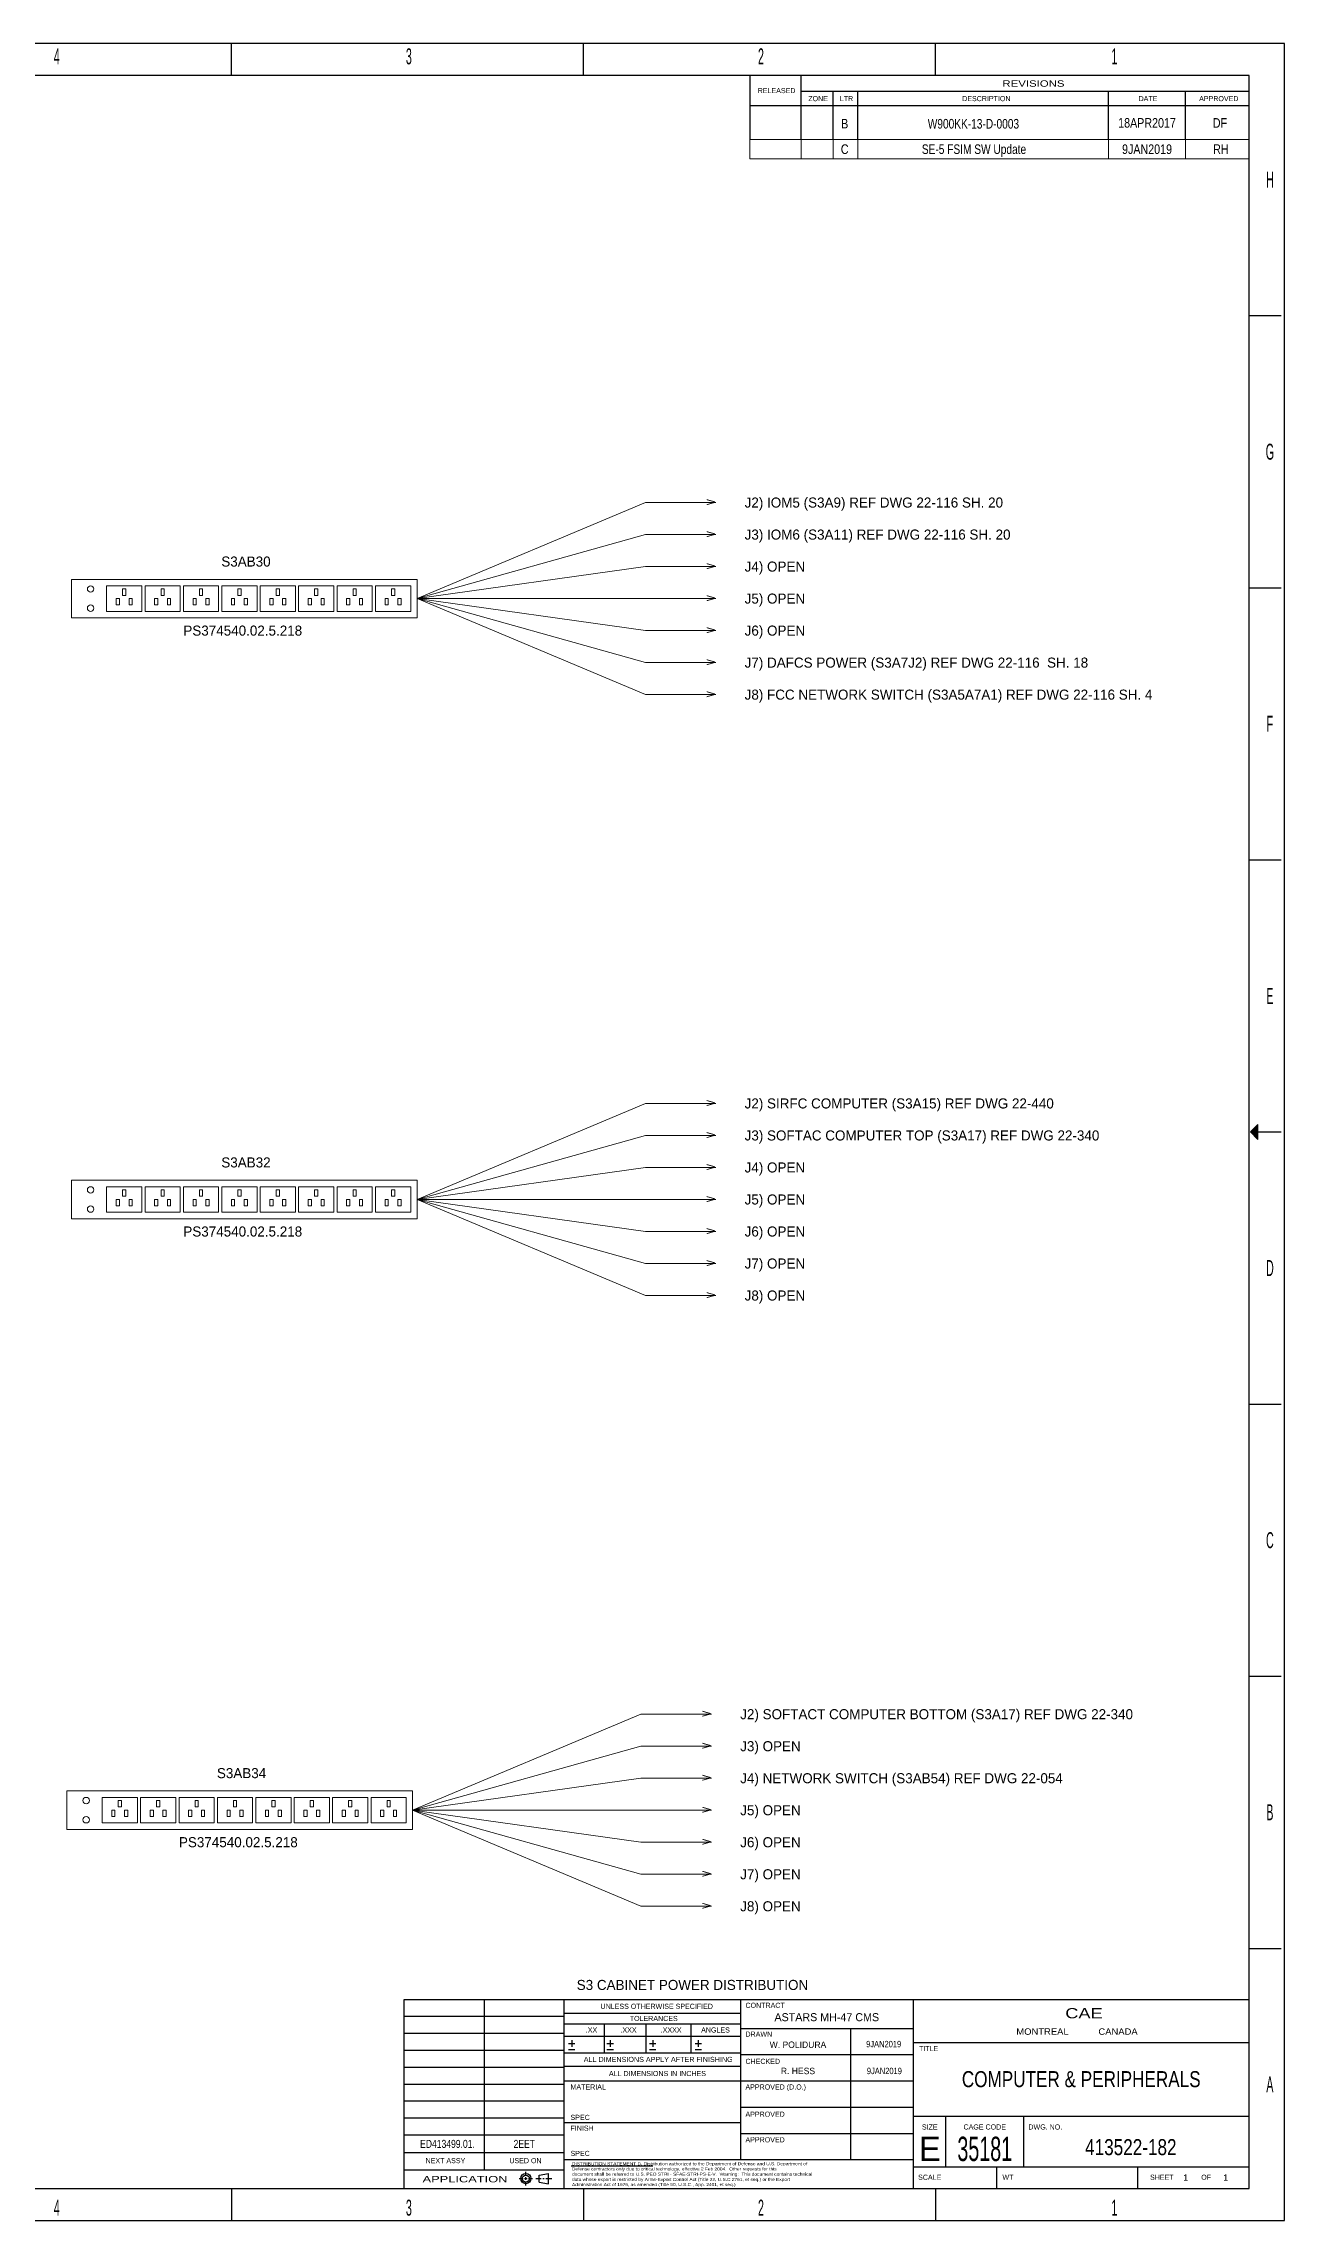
# Model space of a CAD drawing. Header units: inches. Extents: x -0.6 to 43.4, y -0.5 to 33.5.
# Drawn here: x 24.06 to 43.45, y -0.5 to 33.5 of the extents above; entities that cross this region are included whole.
import ezdxf
from ezdxf.enums import TextEntityAlignment as Align

# ---------------------------------------------------------------- set-up
doc = ezdxf.new("R2010")
doc.units = ezdxf.units.IN
doc.header["$MEASUREMENT"] = 0
doc.layers.add('Title', color=6, linetype='Continuous')
doc.styles.add('dgn000', font='dgn000.shx')
doc.styles.add('dgn001', font='dgn001.shx')
doc.styles.add('dgn028', font='dgn028.shx')
doc.styles.add('dgn029', font='dgn029.shx')
doc.styles.add('dgn050', font='dgn050.shx')
doc.styles.add('dgn118', font='dgn118.shx')
doc.styles.add('dgn175', font='dgn175.shx')

# ---------------------------------------------------------------- blocks, each defined once
blk = doc.blocks.new('EFORM-W900KK-13-D-0003-0001')
at = {"layer": 'Title', "extrusion": (0, 0, -1)}
blk.add_hatch(color=256, dxfattribs=at).paths.add_polyline_path([(-43.036, 16.384), (-43.036, 16.616), (-42.92, 16.5)])
at = {"layer": 'Title'}
for p, q in [((27, 33), (27, 33.5)), ((32.5, 33), (32.5, 33.5)), ((38, 33), (38, 33.5)), ((35.096, 33), (35.096, 32)), ((35.9, 32), (35.9, 33)), ((42.9, 32.749), (35.9, 32.749)), ((36.398, 32), (36.398, 32.749)), ((36.787, 32), (36.787, 32.749)), ((40.702, 32), (40.702, 32.749)), ((41.903, 32), (41.903, 32.749)), ((35.096, 32.531), (42.9, 32.531)), ((42.9, 29.25), (43.4, 29.25)), ((43.02, 29.25), (43.4, 29.25)), ((42.9, 25), (43.4, 25)), ((42.9, 20.75), (43.4, 20.75)), ((43.036, 16.5), (43.4, 16.5)), ((42.9, 12.25), (43.4, 12.25)), ((42.9, 8), (43.4, 8)), ((42.9, 3.75), (43.4, 3.75)), ((30.95, 2.95), (30.95, 0.291)), ((32.2, 0), (32.2, 2.95)), ((32.2, 2.74), (34.955, 2.74)), ((34.955, 0.45), (34.955, 2.95)), ((37.656, 0), (37.656, 2.95)), ((32.2, 2.685), (29.7, 2.685)), ((32.2, 2.42), (29.7, 2.42)), ((32.2, 2.57), (34.955, 2.57)), ((32.821, 2.57), (32.821, 2.12)), ((33.476, 2.57), (33.476, 2.12)), ((34.178, 2.57), (34.178, 2.12)), ((34.955, 2.5), (37.656, 2.5)), ((36.671, 2.5), (36.671, 0.45)), ((32.2, 2.155), (29.7, 2.155)), ((32.2, 2.38), (34.955, 2.38)), ((32.2, 2.12), (34.955, 2.12)), ((32.265, 2.264), (32.365, 2.264)), ((32.365, 2.164), (32.265, 2.164)), ((32.315, 2.314), (32.315, 2.214)), ((32.866, 2.264), (32.966, 2.264)), ((32.966, 2.164), (32.866, 2.164)), ((32.916, 2.314), (32.916, 2.214)), ((33.531, 2.264), (33.631, 2.264)), ((33.631, 2.164), (33.531, 2.164)), ((33.581, 2.314), (33.581, 2.214)), ((34.243, 2.264), (34.343, 2.264)), ((34.343, 2.164), (34.243, 2.164)), ((34.293, 2.314), (34.293, 2.214)), ((34.955, 2.09), (37.656, 2.09)), ((37.656, 2.28), (42.9, 2.28)), ((32.2, 1.891), (29.7, 1.891)), ((32.2, 1.91), (34.955, 1.91)), ((32.2, 1.626), (29.7, 1.626)), ((32.2, 1.361), (29.7, 1.361)), ((32.2, 1.68), (37.656, 1.68)), ((32.2, 1.096), (29.7, 1.096)), ((32.2, 1.03), (34.955, 1.03)), ((34.955, 1.27), (37.656, 1.27)), ((37.656, 1.13), (42.9, 1.13)), ((38.161, 0.34), (38.161, 1.13)), ((39.374, 1.13), (39.374, 0.34)), ((32.2, 0.831), (29.7, 0.831)), ((34.955, 0.86), (37.656, 0.86)), ((29.7, 0.561), (32.2, 0.561)), ((32.2, 0.45), (37.656, 0.45)), ((32.306, 0.353), (33.584, 0.353)), ((27, 0), (27, -0.5)), ((29.7, 0.291), (32.2, 0.291)), ((31.493, 0.154), (31.555, 0.154)), ((31.577, 0.154), (31.62, 0.154)), ((31.599, 0.198), (31.599, 0.26)), ((31.599, 0.132), (31.599, 0.176)), ((31.599, 0.048), (31.599, 0.111)), ((31.642, 0.154), (31.704, 0.154)), ((31.754, 0.154), (31.839, 0.154)), ((31.805, 0.208), (31.952, 0.234)), ((31.805, 0.1), (31.805, 0.208)), ((31.805, 0.1), (31.952, 0.074)), ((31.863, 0.154), (31.887, 0.154)), ((31.91, 0.154), (32.007, 0.154)), ((31.952, 0.074), (31.952, 0.234)), ((32.5, 0), (32.5, -0.5)), ((37.656, 0.34), (42.9, 0.34)), ((38, 0), (38, -0.5)), ((38.957, 0), (38.957, 0.34)), ((41.156, 0.34), (41.156, 0))]:
    blk.add_line(p, q, dxfattribs=at)
at = {"layer": 'Title', "flags": 128}
for points in [[(-0.55, -0.5), (43.45, -0.5), (43.45, 33.5), (-0.55, 33.5), (-0.55, -0.5)], [(0, 0), (42.9, 0), (42.9, 33), (0, 33), (0, 0)], [(42.92, 16.5), (43.036, 16.384), (43.036, 16.616), (42.92, 16.5)], [(29.7, 0), (29.7, 2.95), (42.9, 2.95)]]:
    blk.add_lwpolyline(points, dxfattribs=at)
at = {"layer": 'Title'}
for radius in [0.0802, 0.0541]:
    blk.add_circle((31.599, 0.154), radius, dxfattribs=at)
for s, height, style, width, p in [('4', 0.25, 'dgn000', 0.500016, (24.272, 33.3)), ('3', 0.25, 'dgn000', 0.500016, (29.772, 33.3)), ('2', 0.25, 'dgn000', 0.500016, (35.272, 33.3)), ('1', 0.25, 'dgn000', 0.500016, (40.793, 33.3)), ('RELEASED', 0.08, 'dgn000', 1.000008, (35.516, 32.765)), ('ZONE', 0.08, 'dgn000', 0.999992, (36.165, 32.64)), ('REVISIONS', 0.1, 'dgn000', 1.331087, (39.529, 32.875)), ('DATE', 0.08, 'dgn000', 0.999992, (41.318, 32.64)), ('H', 0.25, 'dgn000', 0.500016, (43.222, 31.375)), ('G', 0.25, 'dgn000', 0.500016, (43.222, 27.125)), ('F', 0.25, 'dgn000', 0.500016, (43.222, 22.875)), ('E', 0.25, 'dgn000', 0.500016, (43.222, 18.625)), ('E', 0.25, 'dgn000', 0.500016, (43.222, 18.625)), ('D', 0.25, 'dgn000', 0.500016, (43.222, 14.375)), ('C', 0.25, 'dgn000', 0.500016, (43.222, 10.125)), ('B', 0.25, 'dgn000', 0.500016, (43.222, 5.875)), ('CAE', 0.16, 'dgn000', 1.330983, (40.318, 2.737)), ('MONTREAL', 0.1, 'dgn000', 1.099996, (39.67, 2.45)), ('CANADA', 0.1, 'dgn000', 1.09999, (40.85, 2.45)), ('ALL DIMENSIONS APPLY AFTER FINISHING', 0.08, 'dgn000', 0.874997, (33.667, 2.015)), ('A', 0.25, 'dgn000', 0.500016, (43.222, 1.625)), ('35181', 0.38, 'dgn001', 0.605262, (38.768, 0.618)), ('APPLICATION', 0.1, 'dgn000', 1.5, (30.649, 0.145)), ('4', 0.25, 'dgn000', 0.500016, (24.272, -0.3)), ('3', 0.25, 'dgn000', 0.500016, (29.772, -0.3)), ('2', 0.25, 'dgn000', 0.500016, (35.272, -0.3)), ('1', 0.25, 'dgn000', 0.500016, (40.793, -0.3))]:
    blk.add_text(s, height=height, dxfattribs=dict(at, style=style, width=width)).set_placement(p, align=Align.MIDDLE_CENTER)
for s, height, style, p in [('LTR', 0.08, 'dgn000', (36.608, 32.64)), ('DESCRIPTION', 0.08, 'dgn000', (38.793, 32.64)), ('APPROVED', 0.08, 'dgn000', (42.424, 32.64)), ('UNLESS OTHERWISE SPECIFIED', 0.08, 'dgn000', (33.644, 2.845)), ('.XX', 0.08, 'dgn000', (32.625, 2.475)), ('.XXX', 0.08, 'dgn000', (33.203, 2.475)), ('TOLERANCES', 0.08, 'dgn000', (33.597, 2.655)), ('.XXXX', 0.08, 'dgn000', (33.869, 2.475)), ('ANGLES', 0.08, 'dgn000', (34.562, 2.475)), ('D71-E001', 0.0001, 'dgn175', (35.031, 2.45)), ('ALL DIMENSIONS IN INCHES', 0.08, 'dgn000', (33.655, 1.795)), ('E', 0.38, 'dgn001', (37.909, 0.618)), ('NEXT ASSY', 0.08, 'dgn000', (30.343, 0.434)), ('USED ON', 0.08, 'dgn000', (31.593, 0.434))]:
    blk.add_text(s, height=height, dxfattribs=dict(at, style=style)).set_placement(p, align=Align.MIDDLE_CENTER)
at = {"layer": 'Title', "style": 'dgn000'}
for s, height, width, p in [('CONTRACT', 0.08, 1.000008, (35.03, 2.9)), ('CHECKED', 0.08, 1.000008, (35.03, 2.025)), ('MATERIAL', 0.08, 1.000008, (32.297, 1.625)), ('SPEC', 0.08, 1.000008, (32.297, 1.15)), ('FINISH', 0.08, 1.000008, (32.297, 0.981)), ('SPEC', 0.08, 1.000008, (32.297, 0.587)), ('DISTRIBUTION STATEMENT D. Distribution authorized to the Department of Defense and U.S. Department of', 0.0476, 1.176471, (32.32, 0.41)), ('Administration Act of 1979, as amended (Title 50, U.S.C., App. 2401, et seq.)', 0.0476, 1.176471, (32.32, 0.084)), ('document shall be referred to U.S. PEO STRI - SFAE-STRI-PS-E-V.  Warning:  This document contains technical', 0.0476, 1.176471, (32.32, 0.247)), ('data whose export is restricted by Arms-Export Control Act (Title 22, U.S.C 2751, et seq.) or the Export', 0.0476, 1.176471, (32.32, 0.165)), ('Defense contractors only due to critical technology, effective 2 Feb 2004.  Other requests for this', 0.0476, 1.176471, (32.32, 0.328))]:
    blk.add_text(s, height=height, dxfattribs=dict(at, width=width)).set_placement(p, align=Align.TOP_LEFT)
for s, p in [('DRAWN', (35.03, 2.45)), ('TITLE', (37.741, 2.225)), ('APPROVED (D.O.)', (35.03, 1.625)), ('APPROVED', (35.03, 1.2)), ('APPROVED', (35.03, 0.8)), ('DWG. NO.', (39.45, 1))]:
    blk.add_text(s, height=0.08, dxfattribs=at).set_placement(p, align=Align.TOP_LEFT)
at = {"layer": 'Title', "style": 'dgn000', "width": 1.000008}
blk.add_text('SIZE', height=0.08, dxfattribs=at).set_placement((37.909, 1), align=Align.TOP_CENTER)
at = {"layer": 'Title', "style": 'dgn000'}
blk.add_text('CAGE CODE', height=0.08, dxfattribs=at).set_placement((38.768, 1), align=Align.TOP_CENTER)
for s, width, p in [('SCALE', 1.000008, (37.727, 0.175)), ('WT', 1.000015, (39.044, 0.175)), ('SHEET', 1.000008, (41.35, 0.175)), ('OF', 1.000015, (42.149, 0.175))]:
    blk.add_text(s, height=0.08, dxfattribs=dict(at, width=width)).set_placement(p, align=Align.MIDDLE_LEFT)
blk = doc.blocks.new('EFORM-Default')
at = {"layer": 'Title'}
blk.add_blockref('EFORM-W900KK-13-D-0003-0001', (0, 0), dxfattribs=at)

msp = doc.modelspace()

# ---------------------------------------------------------------- linework, layer by layer
at = {"lineweight": 5}
for p, q in [((35.096, 32), (35.096, 31.7)), ((35.1, 32), (42.9, 32)), ((35.9, 32), (35.9, 31.7)), ((36.398, 32), (36.398, 31.7)), ((36.787, 32), (36.787, 31.7)), ((40.702, 32), (40.702, 31.7)), ((41.903, 32), (41.903, 31.7)), ((35.096, 31.7), (42.906, 31.7)), ((29.9, 24.831), (33.467, 26.331)), ((29.9, 24.831), (33.467, 25.831)), ((29.9, 24.831), (33.467, 25.331)), ((29.9, 24.831), (33.467, 24.831)), ((33.467, 24.831), (29.9, 24.831)), ((33.467, 23.331), (29.9, 24.831)), ((29.9, 24.831), (33.467, 23.831)), ((33.467, 24.331), (29.9, 24.831)), ((29.9, 15.446), (33.467, 16.946)), ((29.9, 15.446), (33.467, 16.446)), ((29.9, 15.446), (33.467, 15.946)), ((29.9, 15.446), (33.467, 15.446)), ((33.467, 15.446), (29.9, 15.446)), ((33.467, 13.946), (29.9, 15.446)), ((29.9, 15.446), (33.467, 14.446)), ((33.467, 14.946), (29.9, 15.446)), ((29.831, 5.908), (33.398, 7.408)), ((29.831, 5.908), (33.398, 6.908)), ((29.831, 5.908), (33.398, 6.408)), ((29.831, 5.908), (33.398, 5.908)), ((33.398, 5.908), (29.831, 5.908)), ((33.398, 4.408), (29.831, 5.908)), ((29.831, 5.908), (33.398, 4.908)), ((33.398, 5.408), (29.831, 5.908))]:
    msp.add_line(p, q, dxfattribs=at)
at = {"linetype": 'Continuous', "lineweight": 5}
for p, q in [((33.467, 26.331), (34.567, 26.331)), ((33.467, 25.831), (34.567, 25.831)), ((33.467, 25.331), (34.567, 25.331)), ((33.467, 24.831), (34.567, 24.831)), ((33.467, 24.331), (34.567, 24.331)), ((33.467, 23.831), (34.567, 23.831)), ((33.467, 23.331), (34.567, 23.331)), ((33.467, 16.946), (34.567, 16.946)), ((33.467, 16.446), (34.567, 16.446)), ((33.467, 15.946), (34.567, 15.946)), ((33.467, 15.446), (34.567, 15.446)), ((33.467, 14.946), (34.567, 14.946)), ((33.467, 14.446), (34.567, 14.446)), ((33.467, 13.946), (34.567, 13.946)), ((33.398, 7.408), (34.498, 7.408)), ((33.398, 6.908), (34.498, 6.908)), ((33.398, 6.408), (34.498, 6.408)), ((33.398, 5.908), (34.498, 5.908)), ((33.398, 5.408), (34.498, 5.408)), ((33.398, 4.908), (34.498, 4.908)), ((33.398, 4.408), (34.498, 4.408))]:
    msp.add_line(p, q, dxfattribs=at)
at = {"lineweight": 5, "flags": 128}
for points in [[(29.9, 24.531), (24.5, 24.531), (24.5, 25.131), (29.9, 25.131), (29.9, 24.531)], [(25.05, 25.031), (25.6, 25.031), (25.6, 24.631), (25.05, 24.631), (25.05, 25.031)], [(25.2, 24.831), (25.25, 24.831), (25.25, 24.731), (25.2, 24.731), (25.2, 24.831)], [(25.3, 24.981), (25.35, 24.981), (25.35, 24.881), (25.3, 24.881), (25.3, 24.981)], [(25.4, 24.831), (25.45, 24.831), (25.45, 24.731), (25.4, 24.731), (25.4, 24.831)], [(25.65, 25.031), (26.2, 25.031), (26.2, 24.631), (25.65, 24.631), (25.65, 25.031)], [(25.8, 24.831), (25.85, 24.831), (25.85, 24.731), (25.8, 24.731), (25.8, 24.831)], [(25.9, 24.981), (25.95, 24.981), (25.95, 24.881), (25.9, 24.881), (25.9, 24.981)], [(26, 24.831), (26.05, 24.831), (26.05, 24.731), (26, 24.731), (26, 24.831)], [(26.25, 25.031), (26.8, 25.031), (26.8, 24.631), (26.25, 24.631), (26.25, 25.031)], [(26.4, 24.831), (26.45, 24.831), (26.45, 24.731), (26.4, 24.731), (26.4, 24.831)], [(26.5, 24.981), (26.55, 24.981), (26.55, 24.881), (26.5, 24.881), (26.5, 24.981)], [(26.6, 24.831), (26.65, 24.831), (26.65, 24.731), (26.6, 24.731), (26.6, 24.831)], [(26.85, 25.031), (27.4, 25.031), (27.4, 24.631), (26.85, 24.631), (26.85, 25.031)], [(27, 24.831), (27.05, 24.831), (27.05, 24.731), (27, 24.731), (27, 24.831)], [(27.1, 24.981), (27.15, 24.981), (27.15, 24.881), (27.1, 24.881), (27.1, 24.981)], [(27.2, 24.831), (27.25, 24.831), (27.25, 24.731), (27.2, 24.731), (27.2, 24.831)], [(27.45, 25.031), (28, 25.031), (28, 24.631), (27.45, 24.631), (27.45, 25.031)], [(27.6, 24.831), (27.65, 24.831), (27.65, 24.731), (27.6, 24.731), (27.6, 24.831)], [(27.7, 24.981), (27.75, 24.981), (27.75, 24.881), (27.7, 24.881), (27.7, 24.981)], [(27.8, 24.831), (27.85, 24.831), (27.85, 24.731), (27.8, 24.731), (27.8, 24.831)], [(28.05, 25.031), (28.6, 25.031), (28.6, 24.631), (28.05, 24.631), (28.05, 25.031)], [(28.2, 24.831), (28.25, 24.831), (28.25, 24.731), (28.2, 24.731), (28.2, 24.831)], [(28.3, 24.981), (28.35, 24.981), (28.35, 24.881), (28.3, 24.881), (28.3, 24.981)], [(28.4, 24.831), (28.45, 24.831), (28.45, 24.731), (28.4, 24.731), (28.4, 24.831)], [(28.65, 25.031), (29.2, 25.031), (29.2, 24.631), (28.65, 24.631), (28.65, 25.031)], [(28.8, 24.831), (28.85, 24.831), (28.85, 24.731), (28.8, 24.731), (28.8, 24.831)], [(28.9, 24.981), (28.95, 24.981), (28.95, 24.881), (28.9, 24.881), (28.9, 24.981)], [(29, 24.831), (29.05, 24.831), (29.05, 24.731), (29, 24.731), (29, 24.831)], [(29.25, 25.031), (29.8, 25.031), (29.8, 24.631), (29.25, 24.631), (29.25, 25.031)], [(29.4, 24.831), (29.45, 24.831), (29.45, 24.731), (29.4, 24.731), (29.4, 24.831)], [(29.5, 24.981), (29.55, 24.981), (29.55, 24.881), (29.5, 24.881), (29.5, 24.981)], [(29.6, 24.831), (29.65, 24.831), (29.65, 24.731), (29.6, 24.731), (29.6, 24.831)], [(29.9, 15.146), (24.5, 15.146), (24.5, 15.746), (29.9, 15.746), (29.9, 15.146)], [(25.05, 15.646), (25.6, 15.646), (25.6, 15.246), (25.05, 15.246), (25.05, 15.646)], [(25.65, 15.646), (26.2, 15.646), (26.2, 15.246), (25.65, 15.246), (25.65, 15.646)], [(26.25, 15.646), (26.8, 15.646), (26.8, 15.246), (26.25, 15.246), (26.25, 15.646)], [(26.85, 15.646), (27.4, 15.646), (27.4, 15.246), (26.85, 15.246), (26.85, 15.646)], [(27.45, 15.646), (28, 15.646), (28, 15.246), (27.45, 15.246), (27.45, 15.646)], [(28.05, 15.646), (28.6, 15.646), (28.6, 15.246), (28.05, 15.246), (28.05, 15.646)], [(28.65, 15.646), (29.2, 15.646), (29.2, 15.246), (28.65, 15.246), (28.65, 15.646)], [(29.25, 15.646), (29.8, 15.646), (29.8, 15.246), (29.25, 15.246), (29.25, 15.646)], [(25.2, 15.446), (25.25, 15.446), (25.25, 15.346), (25.2, 15.346), (25.2, 15.446)], [(25.3, 15.596), (25.35, 15.596), (25.35, 15.496), (25.3, 15.496), (25.3, 15.596)], [(25.4, 15.446), (25.45, 15.446), (25.45, 15.346), (25.4, 15.346), (25.4, 15.446)], [(25.8, 15.446), (25.85, 15.446), (25.85, 15.346), (25.8, 15.346), (25.8, 15.446)], [(25.9, 15.596), (25.95, 15.596), (25.95, 15.496), (25.9, 15.496), (25.9, 15.596)], [(26, 15.446), (26.05, 15.446), (26.05, 15.346), (26, 15.346), (26, 15.446)], [(26.4, 15.446), (26.45, 15.446), (26.45, 15.346), (26.4, 15.346), (26.4, 15.446)], [(26.5, 15.596), (26.55, 15.596), (26.55, 15.496), (26.5, 15.496), (26.5, 15.596)], [(26.6, 15.446), (26.65, 15.446), (26.65, 15.346), (26.6, 15.346), (26.6, 15.446)], [(27, 15.446), (27.05, 15.446), (27.05, 15.346), (27, 15.346), (27, 15.446)], [(27.1, 15.596), (27.15, 15.596), (27.15, 15.496), (27.1, 15.496), (27.1, 15.596)], [(27.2, 15.446), (27.25, 15.446), (27.25, 15.346), (27.2, 15.346), (27.2, 15.446)], [(27.6, 15.446), (27.65, 15.446), (27.65, 15.346), (27.6, 15.346), (27.6, 15.446)], [(27.7, 15.596), (27.75, 15.596), (27.75, 15.496), (27.7, 15.496), (27.7, 15.596)], [(27.8, 15.446), (27.85, 15.446), (27.85, 15.346), (27.8, 15.346), (27.8, 15.446)], [(28.2, 15.446), (28.25, 15.446), (28.25, 15.346), (28.2, 15.346), (28.2, 15.446)], [(28.3, 15.596), (28.35, 15.596), (28.35, 15.496), (28.3, 15.496), (28.3, 15.596)], [(28.4, 15.446), (28.45, 15.446), (28.45, 15.346), (28.4, 15.346), (28.4, 15.446)], [(28.8, 15.446), (28.85, 15.446), (28.85, 15.346), (28.8, 15.346), (28.8, 15.446)], [(28.9, 15.596), (28.95, 15.596), (28.95, 15.496), (28.9, 15.496), (28.9, 15.596)], [(29, 15.446), (29.05, 15.446), (29.05, 15.346), (29, 15.346), (29, 15.446)], [(29.4, 15.446), (29.45, 15.446), (29.45, 15.346), (29.4, 15.346), (29.4, 15.446)], [(29.5, 15.596), (29.55, 15.596), (29.55, 15.496), (29.5, 15.496), (29.5, 15.596)], [(29.6, 15.446), (29.65, 15.446), (29.65, 15.346), (29.6, 15.346), (29.6, 15.446)], [(29.831, 5.608), (24.431, 5.608), (24.431, 6.208), (29.831, 6.208), (29.831, 5.608)], [(24.981, 6.108), (25.531, 6.108), (25.531, 5.708), (24.981, 5.708), (24.981, 6.108)], [(25.131, 5.908), (25.181, 5.908), (25.181, 5.808), (25.131, 5.808), (25.131, 5.908)], [(25.231, 6.058), (25.281, 6.058), (25.281, 5.958), (25.231, 5.958), (25.231, 6.058)], [(25.331, 5.908), (25.381, 5.908), (25.381, 5.808), (25.331, 5.808), (25.331, 5.908)], [(25.581, 6.108), (26.131, 6.108), (26.131, 5.708), (25.581, 5.708), (25.581, 6.108)], [(25.731, 5.908), (25.781, 5.908), (25.781, 5.808), (25.731, 5.808), (25.731, 5.908)], [(25.831, 6.058), (25.881, 6.058), (25.881, 5.958), (25.831, 5.958), (25.831, 6.058)], [(25.931, 5.908), (25.981, 5.908), (25.981, 5.808), (25.931, 5.808), (25.931, 5.908)], [(26.181, 6.108), (26.731, 6.108), (26.731, 5.708), (26.181, 5.708), (26.181, 6.108)], [(26.331, 5.908), (26.381, 5.908), (26.381, 5.808), (26.331, 5.808), (26.331, 5.908)], [(26.431, 6.058), (26.481, 6.058), (26.481, 5.958), (26.431, 5.958), (26.431, 6.058)], [(26.531, 5.908), (26.581, 5.908), (26.581, 5.808), (26.531, 5.808), (26.531, 5.908)], [(26.781, 6.108), (27.331, 6.108), (27.331, 5.708), (26.781, 5.708), (26.781, 6.108)], [(26.931, 5.908), (26.981, 5.908), (26.981, 5.808), (26.931, 5.808), (26.931, 5.908)], [(27.031, 6.058), (27.081, 6.058), (27.081, 5.958), (27.031, 5.958), (27.031, 6.058)], [(27.131, 5.908), (27.181, 5.908), (27.181, 5.808), (27.131, 5.808), (27.131, 5.908)], [(27.381, 6.108), (27.931, 6.108), (27.931, 5.708), (27.381, 5.708), (27.381, 6.108)], [(27.531, 5.908), (27.581, 5.908), (27.581, 5.808), (27.531, 5.808), (27.531, 5.908)], [(27.631, 6.058), (27.681, 6.058), (27.681, 5.958), (27.631, 5.958), (27.631, 6.058)], [(27.731, 5.908), (27.781, 5.908), (27.781, 5.808), (27.731, 5.808), (27.731, 5.908)], [(27.981, 6.108), (28.531, 6.108), (28.531, 5.708), (27.981, 5.708), (27.981, 6.108)], [(28.131, 5.908), (28.181, 5.908), (28.181, 5.808), (28.131, 5.808), (28.131, 5.908)], [(28.231, 6.058), (28.281, 6.058), (28.281, 5.958), (28.231, 5.958), (28.231, 6.058)], [(28.331, 5.908), (28.381, 5.908), (28.381, 5.808), (28.331, 5.808), (28.331, 5.908)], [(28.581, 6.108), (29.131, 6.108), (29.131, 5.708), (28.581, 5.708), (28.581, 6.108)], [(28.731, 5.908), (28.781, 5.908), (28.781, 5.808), (28.731, 5.808), (28.731, 5.908)], [(28.831, 6.058), (28.881, 6.058), (28.881, 5.958), (28.831, 5.958), (28.831, 6.058)], [(28.931, 5.908), (28.981, 5.908), (28.981, 5.808), (28.931, 5.808), (28.931, 5.908)], [(29.181, 6.108), (29.731, 6.108), (29.731, 5.708), (29.181, 5.708), (29.181, 6.108)], [(29.331, 5.908), (29.381, 5.908), (29.381, 5.808), (29.331, 5.808), (29.331, 5.908)], [(29.431, 6.058), (29.481, 6.058), (29.481, 5.958), (29.431, 5.958), (29.431, 6.058)], [(29.531, 5.908), (29.581, 5.908), (29.581, 5.808), (29.531, 5.808), (29.531, 5.908)]]:
    msp.add_lwpolyline(points, dxfattribs=at)
at = {"lineweight": 5}
for centre in [(24.8, 24.981), (24.8, 24.681), (24.8, 15.596), (24.8, 15.296), (24.731, 6.058), (24.731, 5.758)]:
    msp.add_circle(centre, 0.05, dxfattribs=at)

# ---------------------------------------------------------------- block references
at = {"layer": 'Title'}
msp.add_blockref('EFORM-Default', (0, 0), dxfattribs=at)

# ---------------------------------------------------------------- texts
at = {"lineweight": 0, "width": 0.833333}
for s, style, p in [('B', 'dgn029', (36.58, 32.248)), ('DF', 'dgn028', (42.442, 32.26))]:
    msp.add_text(s, height=0.15, dxfattribs=dict(at, style=style)).set_placement(p, align=Align.MIDDLE_CENTER)
at = {"lineweight": 0, "style": 'dgn028', "width": 0.790062}
msp.add_text('W900KK-13-D-0003', height=0.15, rotation=360, dxfattribs=at).set_placement((38.591, 32.247), align=Align.MIDDLE_CENTER)
at = {"lineweight": 0}
for s, height, width, p in [('18APR2017', 0.15, 0.833333, (41.303, 32.261)), ('9JAN2019', 0.1, 0.849999, (37.189, 2.255))]:
    msp.add_text(s, height=height, dxfattribs=dict(at, width=width)).set_placement(p, align=Align.MIDDLE_CENTER)
at = {"lineweight": 5}
for s, height, width, p in [('C', 0.15, 0.833333, (36.58, 31.85)), ('9JAN2019', 0.15, 0.833333, (41.303, 31.85)), ('RH', 0.15, 0.833333, (42.457, 31.85)), ('9JAN2019', 0.1, 0.849999, (37.2, 1.835))]:
    msp.add_text(s, height=height, dxfattribs=dict(at, width=width)).set_placement(p, align=Align.MIDDLE_CENTER)
at = {"lineweight": 5, "width": 0.790062}
msp.add_text('SE-5 FSIM SW Update', height=0.15, rotation=360, dxfattribs=at).set_placement((38.6, 31.85), align=Align.MIDDLE_CENTER)
at = {"linetype": 'Continuous', "lineweight": 5, "style": 'dgn118', "width": 1.600001}
for p in [(34.491, 26.34), (34.491, 25.84), (34.491, 25.34), (34.491, 24.84), (34.491, 24.34), (34.491, 23.84), (34.491, 23.34), (34.491, 16.955), (34.491, 16.455), (34.491, 15.955), (34.491, 15.455), (34.491, 14.955), (34.491, 14.455), (34.491, 13.955), (34.422, 7.417), (34.422, 6.917), (34.422, 6.417), (34.422, 5.917), (34.422, 5.417), (34.422, 4.917), (34.422, 4.417)]:
    msp.add_text('>', height=0.125, dxfattribs=at).set_placement(p, align=Align.MIDDLE_CENTER)
at = {"linetype": 'Continuous', "lineweight": 5, "style": 'dgn050'}
for s, p in [('J2) IOM5 (S3A9) REF DWG 22-116 SH. 20', (35.017, 26.331)), ('J3) IOM6 (S3A11) REF DWG 22-116 SH. 20', (35.017, 25.831)), ('J4) OPEN', (35.017, 25.331)), ('J5) OPEN', (35.017, 24.831)), ('J6) OPEN', (35.017, 24.331)), ('J7) DAFCS POWER (S3A7J2) REF DWG 22-116  SH. 18', (35.017, 23.831)), ('J8) FCC NETWORK SWITCH (S3A5A7A1) REF DWG 22-116 SH. 4', (35.017, 23.331)), ('J2) SIRFC COMPUTER (S3A15) REF DWG 22-440', (35.017, 16.946)), ('J3) SOFTAC COMPUTER TOP (S3A17) REF DWG 22-340', (35.017, 16.446)), ('J4) OPEN', (35.017, 15.946)), ('J5) OPEN', (35.017, 15.446)), ('J6) OPEN', (35.017, 14.946)), ('J7) OPEN', (35.017, 14.446)), ('J8) OPEN', (35.017, 13.946)), ('J2) SOFTACT COMPUTER BOTTOM (S3A17) REF DWG 22-340', (34.948, 7.407)), ('J4) NETWORK SWITCH (S3AB54) REF DWG 22-054', (34.948, 6.407)), ('J6) OPEN', (34.948, 5.407)), ('J7) OPEN', (34.948, 4.907)), ('J8) OPEN', (34.948, 4.407))]:
    msp.add_text(s, height=0.157, dxfattribs=at).set_placement(p, align=Align.MIDDLE_LEFT)
at = {"lineweight": 5, "style": 'dgn050'}
for s, p in [('S3AB30', (27.227, 25.331)), ('S3AB32', (27.227, 15.946)), ('S3AB34', (27.158, 6.408)), ('S3 CABINET POWER DISTRIBUTION', (34.202, 3.1))]:
    msp.add_text(s, height=0.157, dxfattribs=at).set_placement(p, align=Align.CENTER)
for s, height, p in [('PS374540.02.5.218', 0.157, (27.177, 24.331)), ('PS374540.02.5.218', 0.157, (27.177, 14.946)), ('PS374540.02.5.218', 0.157, (27.108, 5.408)), ('ASTARS MH-47 CMS', 0.125, (36.3, 2.675)), ('1 ', 0.1, (41.925, 0.17)), ('1 ', 0.1, (42.55, 0.17))]:
    msp.add_text(s, height=height, dxfattribs=at).set_placement(p, align=Align.MIDDLE_CENTER)
at = {"linetype": 'Continuous', "lineweight": 5}
for s, p in [('J3) OPEN', (34.948, 6.907)), ('J5) OPEN', (34.948, 5.907))]:
    msp.add_text(s, height=0.157, dxfattribs=at).set_placement(p, align=Align.MIDDLE_LEFT)
at = {"lineweight": 5}
for s, p in [('W. POLIDURA', (35.85, 2.245)), ('R. HESS', (35.85, 1.835))]:
    msp.add_text(s, height=0.1, dxfattribs=at).set_placement(p, align=Align.MIDDLE_CENTER)
at = {"lineweight": 5, "style": 'dgn050'}
for s, height, width, p in [(' COMPUTER & PERIPHERALS ', 0.25, 0.8, (40.275, 1.707)), ('ED413499.01.', 0.125, 0.799998, (30.375, 0.696)), ('2EET', 0.125, 0.799998, (31.575, 0.696)), ('   413522-182    ', 0.25, 0.8, (41.087, 0.645))]:
    msp.add_text(s, height=height, dxfattribs=dict(at, width=width)).set_placement(p, align=Align.MIDDLE_CENTER)

doc.saveas('drawing.dxf')
